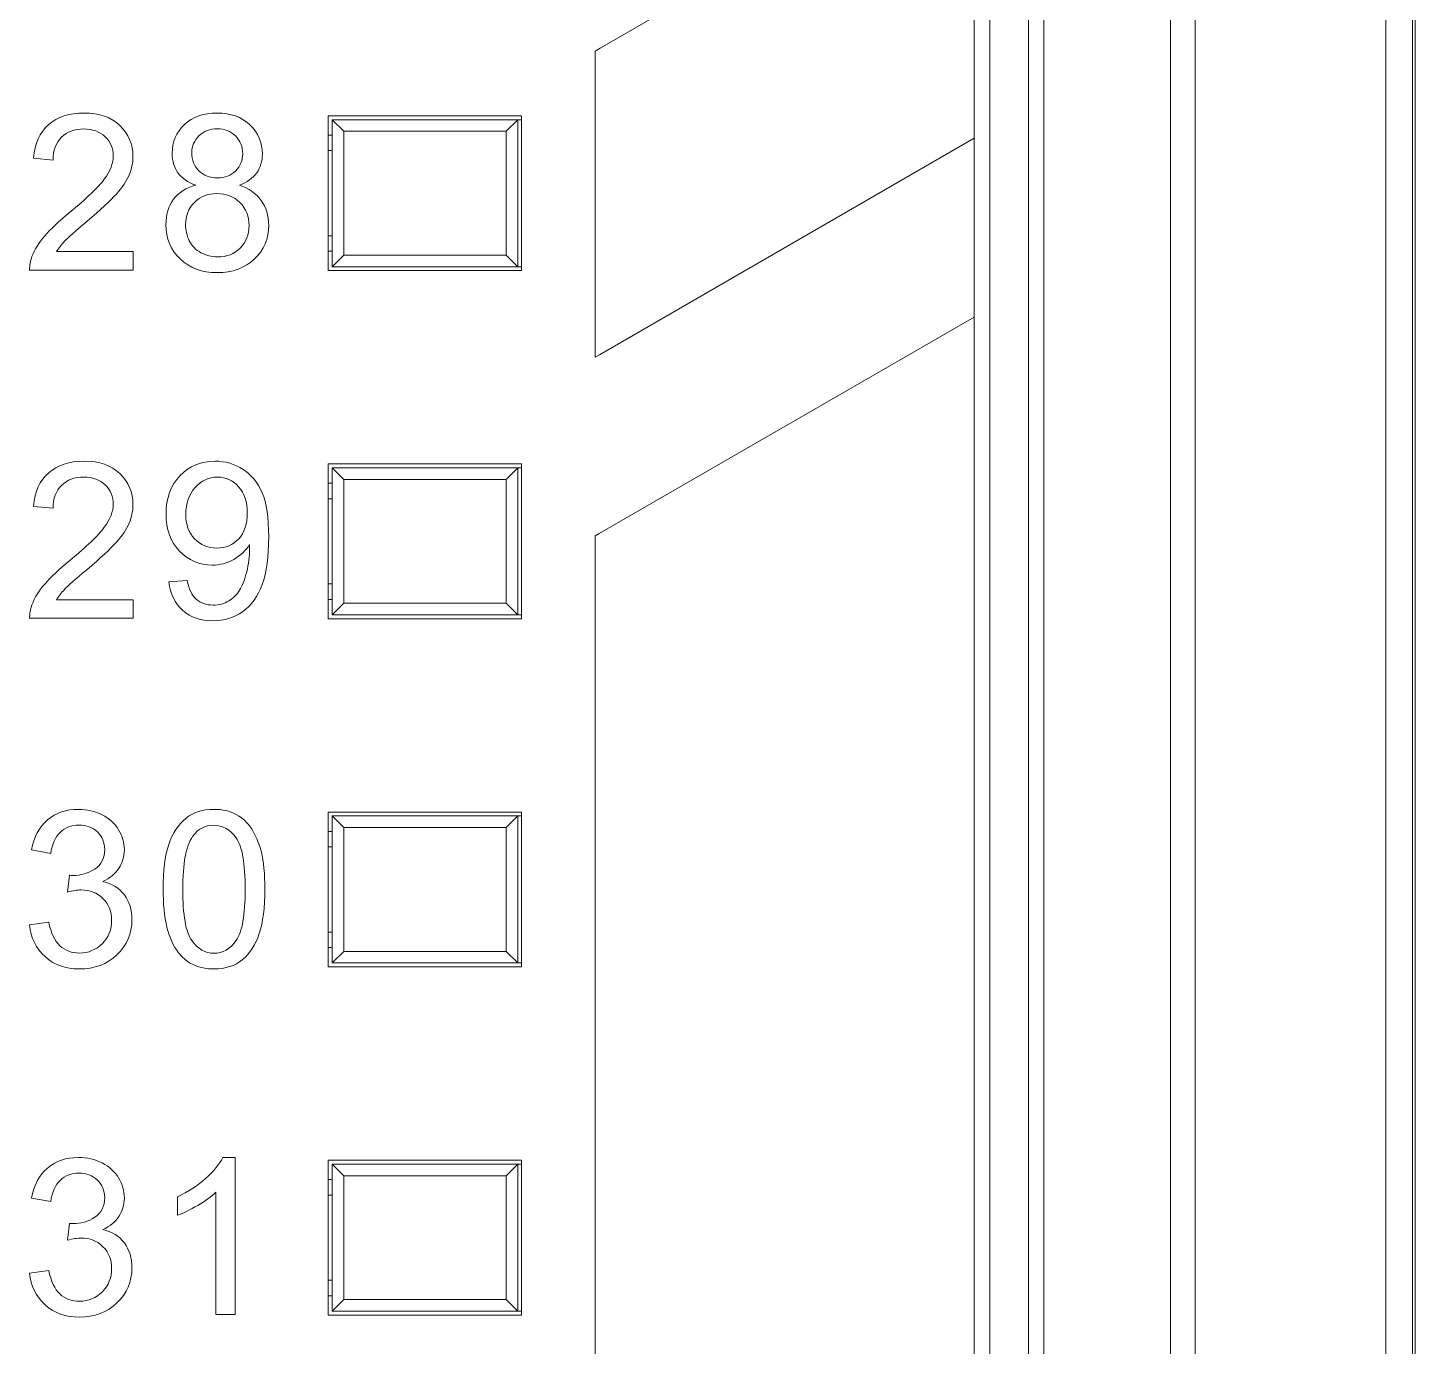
# Model space of a CAD drawing. Header units: millimetres. Extents: x 33157 to 59611, y -29750 to 1750.
# Drawn here: x 53385.3 to 53403.23, y -4002.31 to -3985.27 of the extents above; entities that cross this region are included whole.
import ezdxf

# ---------------------------------------------------------------- set-up
doc = ezdxf.new("R2010")
doc.units = ezdxf.units.MM
doc.layers.get('0').update_dxf_attribs({"lineweight": 18})

msp = doc.modelspace()

# ---------------------------------------------------------------- linework, layer by layer
at = {"lineweight": 9}
for p, q in [((53403.234, -3917.66), (53403.234, -4016.16)), ((53402.855, -3918.324), (53402.855, -4015.496)), ((53403.197, -3918.324), (53403.197, -4015.496)), ((53400.072, -3922.641), (53400.072, -4011.179)), ((53400.388, -3922.641), (53400.388, -4011.179)), ((53397.534, -3922.91), (53397.534, -4010.91)), ((53397.734, -3922.91), (53397.734, -4010.91)), ((53398.234, -3922.91), (53398.234, -4010.91)), ((53398.434, -3922.91), (53398.434, -4010.91)), ((53389.184, -3986.41), (53389.184, -3988.41)), ((53389.234, -3986.46), (53389.234, -3988.36)), ((53391.634, -3986.46), (53391.634, -3988.36)), ((53391.684, -3986.41), (53391.684, -3988.41)), ((53389.384, -3986.61), (53389.384, -3988.21)), ((53391.484, -3986.61), (53391.484, -3988.21)), ((53389.184, -3990.91), (53389.184, -3992.91)), ((53389.184, -3990.91), (53389.184, -3992.91)), ((53391.684, -3990.91), (53391.684, -3992.91)), ((53391.684, -3990.91), (53391.684, -3992.91)), ((53389.234, -3990.96), (53389.234, -3992.86)), ((53389.234, -3990.96), (53389.234, -3992.86)), ((53389.384, -3991.11), (53389.384, -3992.71)), ((53389.384, -3991.11), (53389.384, -3992.71)), ((53391.484, -3991.11), (53391.484, -3992.71)), ((53391.484, -3991.11), (53391.484, -3992.71)), ((53391.634, -3990.96), (53391.634, -3992.86)), ((53391.634, -3990.96), (53391.634, -3992.86)), ((53389.184, -3995.41), (53389.184, -3997.41)), ((53391.684, -3995.41), (53391.684, -3997.41)), ((53389.234, -3995.46), (53389.234, -3997.36)), ((53389.384, -3995.61), (53389.384, -3997.21)), ((53391.484, -3995.61), (53391.484, -3997.21)), ((53391.634, -3995.46), (53391.634, -3997.36)), ((53389.184, -3999.91), (53389.184, -4001.91)), ((53391.684, -3999.91), (53391.684, -4001.91)), ((53389.234, -3999.96), (53389.234, -4001.86)), ((53391.634, -3999.96), (53391.634, -4001.86)), ((53389.384, -4000.11), (53389.384, -4001.71)), ((53391.484, -4000.11), (53391.484, -4001.71))]:
    msp.add_line(p, q, dxfattribs=at)
for points, knots in [([(53397.535, -3982.744), (53397.535, -3982.744), (53397.535, -3986.701), (53397.535, -3986.701), (53397.535, -3986.701), (53392.691, -3989.498), (53392.691, -3989.498), (53392.691, -3989.498), (53392.634, -3989.531), (53392.634, -3989.531), (53392.634, -3989.531), (53392.634, -3985.573), (53392.634, -3985.573), (53392.634, -3985.573), (53392.7, -3985.535), (53392.7, -3985.535), (53392.7, -3985.535), (53397.535, -3982.744), (53397.535, -3982.744)], [0, 0, 0, 0, 147032.154383, 147032.154383, 147032.154383, 294064.308767, 294064.308767, 294064.308767, 441096.46315, 441096.46315, 441096.46315, 588128.617533, 588128.617533, 588128.617533, 735160.771916, 735160.771916, 735160.771916, 882192.9263, 882192.9263, 882192.9263, 882192.9263]), ([(53386.663, -3988.166), (53386.663, -3988.166), (53386.663, -3988.403), (53386.663, -3988.403), (53386.663, -3988.403), (53385.325, -3988.403), (53385.325, -3988.403), (53385.324, -3988.343), (53385.333, -3988.286), (53385.355, -3988.23), (53385.389, -3988.139), (53385.444, -3988.05), (53385.52, -3987.962), (53385.595, -3987.874), (53385.704, -3987.772), (53385.844, -3987.657), (53386.063, -3987.477), (53386.212, -3987.334), (53386.289, -3987.229), (53386.367, -3987.123), (53386.406, -3987.024), (53386.406, -3986.93), (53386.406, -3986.831), (53386.371, -3986.749), (53386.301, -3986.681), (53386.23, -3986.614), (53386.138, -3986.58), (53386.024, -3986.58), (53385.905, -3986.58), (53385.809, -3986.615), (53385.737, -3986.687), (53385.665, -3986.758), (53385.628, -3986.857), (53385.627, -3986.983), (53385.627, -3986.983), (53385.373, -3986.958), (53385.373, -3986.958), (53385.391, -3986.768), (53385.457, -3986.623), (53385.571, -3986.523), (53385.685, -3986.424), (53385.838, -3986.374), (53386.03, -3986.374), (53386.224, -3986.374), (53386.378, -3986.427), (53386.491, -3986.535), (53386.604, -3986.643), (53386.66, -3986.776), (53386.66, -3986.935), (53386.66, -3987.016), (53386.644, -3987.096), (53386.611, -3987.174), (53386.578, -3987.252), (53386.523, -3987.335), (53386.446, -3987.421), (53386.369, -3987.507), (53386.241, -3987.626), (53386.063, -3987.777), (53385.914, -3987.902), (53385.818, -3987.987), (53385.776, -3988.031), (53385.734, -3988.076), (53385.699, -3988.121), (53385.671, -3988.166), (53385.671, -3988.166), (53386.663, -3988.166), (53386.663, -3988.166)], [0, 0, 0, 0, 137505.500129, 137505.500129, 137505.500129, 275011.000257, 275011.000257, 275011.000257, 412516.500386, 412516.500386, 412516.500386, 550022.000514, 550022.000514, 550022.000514, 687527.500643, 687527.500643, 687527.500643, 825033.000771, 825033.000771, 825033.000771, 962538.5009, 962538.5009, 962538.5009, 1100044.001028, 1100044.001028, 1100044.001028, 1237549.501157, 1237549.501157, 1237549.501157, 1375055.001285, 1375055.001285, 1375055.001285, 1512560.501414, 1512560.501414, 1512560.501414, 1650066.001543, 1650066.001543, 1650066.001543, 1787571.501671, 1787571.501671, 1787571.501671, 1925077.0018, 1925077.0018, 1925077.0018, 2062582.501928, 2062582.501928, 2062582.501928, 2200088.002057, 2200088.002057, 2200088.002057, 2337593.502185, 2337593.502185, 2337593.502185, 2475099.002314, 2475099.002314, 2475099.002314, 2612604.502442, 2612604.502442, 2612604.502442, 2750110.002571, 2750110.002571, 2750110.002571, 2887615.5027, 2887615.5027, 2887615.5027, 3025121.002828, 3025121.002828, 3025121.002828, 3025121.002828]), ([(53387.471, -3987.307), (53387.368, -3987.27), (53387.292, -3987.216), (53387.242, -3987.146), (53387.193, -3987.076), (53387.168, -3986.992), (53387.168, -3986.895), (53387.168, -3986.748), (53387.22, -3986.624), (53387.326, -3986.524), (53387.431, -3986.424), (53387.572, -3986.374), (53387.747, -3986.374), (53387.923, -3986.374), (53388.065, -3986.425), (53388.172, -3986.527), (53388.28, -3986.63), (53388.333, -3986.755), (53388.333, -3986.902), (53388.333, -3986.996), (53388.309, -3987.077), (53388.26, -3987.147), (53388.211, -3987.216), (53388.137, -3987.27), (53388.036, -3987.307), (53388.16, -3987.348), (53388.254, -3987.413), (53388.318, -3987.503), (53388.383, -3987.593), (53388.415, -3987.7), (53388.415, -3987.825), (53388.415, -3987.998), (53388.354, -3988.143), (53388.232, -3988.26), (53388.11, -3988.378), (53387.949, -3988.437), (53387.75, -3988.437), (53387.551, -3988.437), (53387.391, -3988.378), (53387.269, -3988.26), (53387.147, -3988.142), (53387.086, -3987.995), (53387.086, -3987.818), (53387.086, -3987.687), (53387.119, -3987.577), (53387.186, -3987.488), (53387.253, -3987.4), (53387.348, -3987.339), (53387.471, -3987.307)], [0, 0, 0, 0, 138849.680001, 138849.680001, 138849.680001, 277699.360003, 277699.360003, 277699.360003, 416549.040004, 416549.040004, 416549.040004, 555398.720005, 555398.720005, 555398.720005, 694248.400007, 694248.400007, 694248.400007, 833098.080008, 833098.080008, 833098.080008, 971947.760009, 971947.760009, 971947.760009, 1110797.440011, 1110797.440011, 1110797.440011, 1249647.120012, 1249647.120012, 1249647.120012, 1388496.800013, 1388496.800013, 1388496.800013, 1527346.480015, 1527346.480015, 1527346.480015, 1666196.160016, 1666196.160016, 1666196.160016, 1805045.840017, 1805045.840017, 1805045.840017, 1943895.520019, 1943895.520019, 1943895.520019, 2082745.20002, 2082745.20002, 2082745.20002, 2221594.880022, 2221594.880022, 2221594.880022, 2221594.880022]), ([(53387.422, -3986.886), (53387.422, -3986.982), (53387.452, -3987.06), (53387.513, -3987.121), (53387.574, -3987.181), (53387.654, -3987.212), (53387.753, -3987.212), (53387.85, -3987.212), (53387.928, -3987.182), (53387.988, -3987.122), (53388.049, -3987.061), (53388.079, -3986.988), (53388.079, -3986.9), (53388.079, -3986.809), (53388.048, -3986.732), (53387.986, -3986.67), (53387.923, -3986.608), (53387.845, -3986.577), (53387.75, -3986.577), (53387.655, -3986.577), (53387.576, -3986.607), (53387.514, -3986.668), (53387.453, -3986.729), (53387.422, -3986.801), (53387.422, -3986.886)], [0, 0, 0, 0, 143755.30571, 143755.30571, 143755.30571, 287510.611419, 287510.611419, 287510.611419, 431265.917129, 431265.917129, 431265.917129, 575021.222838, 575021.222838, 575021.222838, 718776.528548, 718776.528548, 718776.528548, 862531.834257, 862531.834257, 862531.834257, 1006287.139967, 1006287.139967, 1006287.139967, 1150042.445676, 1150042.445676, 1150042.445676, 1150042.445676]), ([(53387.34, -3987.82), (53387.34, -3987.891), (53387.356, -3987.959), (53387.389, -3988.026), (53387.422, -3988.091), (53387.472, -3988.143), (53387.539, -3988.179), (53387.605, -3988.215), (53387.677, -3988.234), (53387.752, -3988.234), (53387.872, -3988.234), (53387.97, -3988.195), (53388.046, -3988.119), (53388.123, -3988.043), (53388.161, -3987.946), (53388.161, -3987.829), (53388.161, -3987.709), (53388.122, -3987.61), (53388.043, -3987.532), (53387.964, -3987.454), (53387.864, -3987.415), (53387.744, -3987.415), (53387.627, -3987.415), (53387.53, -3987.454), (53387.454, -3987.531), (53387.378, -3987.608), (53387.34, -3987.704), (53387.34, -3987.82)], [0, 0, 0, 0, 142439.947817, 142439.947817, 142439.947817, 284879.895634, 284879.895634, 284879.895634, 427319.843451, 427319.843451, 427319.843451, 569759.791268, 569759.791268, 569759.791268, 712199.739085, 712199.739085, 712199.739085, 854639.686902, 854639.686902, 854639.686902, 997079.634719, 997079.634719, 997079.634719, 1139519.582536, 1139519.582536, 1139519.582536, 1281959.530353, 1281959.530353, 1281959.530353, 1281959.530353]), ([(53397.535, -3989.011), (53397.535, -3989.011), (53397.535, -4010.91), (53397.535, -4010.91), (53397.535, -4011.075), (53397.4, -4011.21), (53397.234, -4011.21), (53397.234, -4011.21), (53392.644, -4011.21), (53392.644, -4011.21), (53392.644, -4011.21), (53392.634, -4011.21), (53392.634, -4011.21), (53392.634, -4011.21), (53392.634, -3991.84), (53392.634, -3991.84), (53392.634, -3991.84), (53392.686, -3991.81), (53392.686, -3991.81), (53392.686, -3991.81), (53397.535, -3989.011), (53397.535, -3989.011)], [0, 0, 0, 0, 144874.482306, 144874.482306, 144874.482306, 289748.964611, 289748.964611, 289748.964611, 434623.446917, 434623.446917, 434623.446917, 579497.929222, 579497.929222, 579497.929222, 724372.411528, 724372.411528, 724372.411528, 869246.893833, 869246.893833, 869246.893833, 1014121.376139, 1014121.376139, 1014121.376139, 1014121.376139]), ([(53386.663, -3992.666), (53386.663, -3992.666), (53386.663, -3992.903), (53386.663, -3992.903), (53386.663, -3992.903), (53385.325, -3992.903), (53385.325, -3992.903), (53385.324, -3992.843), (53385.333, -3992.786), (53385.355, -3992.73), (53385.389, -3992.639), (53385.444, -3992.55), (53385.52, -3992.462), (53385.595, -3992.374), (53385.704, -3992.272), (53385.844, -3992.157), (53386.063, -3991.977), (53386.212, -3991.834), (53386.289, -3991.729), (53386.367, -3991.623), (53386.406, -3991.524), (53386.406, -3991.43), (53386.406, -3991.331), (53386.371, -3991.249), (53386.301, -3991.181), (53386.23, -3991.114), (53386.138, -3991.08), (53386.024, -3991.08), (53385.905, -3991.08), (53385.809, -3991.115), (53385.737, -3991.187), (53385.665, -3991.258), (53385.628, -3991.357), (53385.627, -3991.483), (53385.627, -3991.483), (53385.373, -3991.458), (53385.373, -3991.458), (53385.391, -3991.268), (53385.457, -3991.123), (53385.571, -3991.023), (53385.685, -3990.924), (53385.838, -3990.874), (53386.03, -3990.874), (53386.224, -3990.874), (53386.378, -3990.927), (53386.491, -3991.035), (53386.604, -3991.143), (53386.66, -3991.276), (53386.66, -3991.435), (53386.66, -3991.516), (53386.644, -3991.596), (53386.611, -3991.674), (53386.578, -3991.752), (53386.523, -3991.835), (53386.446, -3991.921), (53386.369, -3992.007), (53386.241, -3992.126), (53386.063, -3992.277), (53385.914, -3992.402), (53385.818, -3992.487), (53385.776, -3992.531), (53385.734, -3992.576), (53385.699, -3992.621), (53385.671, -3992.666), (53385.671, -3992.666), (53386.663, -3992.666), (53386.663, -3992.666)], [0, 0, 0, 0, 137511.635242, 137511.635242, 137511.635242, 275023.270484, 275023.270484, 275023.270484, 412534.905725, 412534.905725, 412534.905725, 550046.540967, 550046.540967, 550046.540967, 687558.176209, 687558.176209, 687558.176209, 825069.811451, 825069.811451, 825069.811451, 962581.446692, 962581.446692, 962581.446692, 1100093.081934, 1100093.081934, 1100093.081934, 1237604.717176, 1237604.717176, 1237604.717176, 1375116.352418, 1375116.352418, 1375116.352418, 1512627.987659, 1512627.987659, 1512627.987659, 1650139.622901, 1650139.622901, 1650139.622901, 1787651.258143, 1787651.258143, 1787651.258143, 1925162.893385, 1925162.893385, 1925162.893385, 2062674.528627, 2062674.528627, 2062674.528627, 2200186.163868, 2200186.163868, 2200186.163868, 2337697.79911, 2337697.79911, 2337697.79911, 2475209.434352, 2475209.434352, 2475209.434352, 2612721.069594, 2612721.069594, 2612721.069594, 2750232.704835, 2750232.704835, 2750232.704835, 2887744.340077, 2887744.340077, 2887744.340077, 3025255.975319, 3025255.975319, 3025255.975319, 3025255.975319]), ([(53387.125, -3992.434), (53387.125, -3992.434), (53387.362, -3992.415), (53387.362, -3992.415), (53387.383, -3992.527), (53387.421, -3992.607), (53387.478, -3992.658), (53387.535, -3992.708), (53387.608, -3992.734), (53387.697, -3992.734), (53387.773, -3992.734), (53387.84, -3992.716), (53387.898, -3992.681), (53387.956, -3992.646), (53388.003, -3992.599), (53388.039, -3992.541), (53388.075, -3992.482), (53388.106, -3992.403), (53388.131, -3992.304), (53388.156, -3992.205), (53388.168, -3992.104), (53388.168, -3992.001), (53388.168, -3991.99), (53388.168, -3991.973), (53388.167, -3991.951), (53388.117, -3992.03), (53388.05, -3992.094), (53387.964, -3992.143), (53387.878, -3992.193), (53387.785, -3992.217), (53387.685, -3992.217), (53387.518, -3992.217), (53387.377, -3992.156), (53387.262, -3992.035), (53387.146, -3991.914), (53387.089, -3991.754), (53387.089, -3991.556), (53387.089, -3991.351), (53387.149, -3991.186), (53387.27, -3991.061), (53387.39, -3990.936), (53387.541, -3990.874), (53387.723, -3990.874), (53387.854, -3990.874), (53387.974, -3990.909), (53388.083, -3990.98), (53388.192, -3991.051), (53388.274, -3991.151), (53388.33, -3991.282), (53388.387, -3991.413), (53388.415, -3991.603), (53388.415, -3991.851), (53388.415, -3992.109), (53388.387, -3992.314), (53388.331, -3992.467), (53388.275, -3992.621), (53388.192, -3992.737), (53388.081, -3992.817), (53387.971, -3992.897), (53387.841, -3992.937), (53387.693, -3992.937), (53387.534, -3992.937), (53387.406, -3992.893), (53387.305, -3992.805), (53387.206, -3992.717), (53387.145, -3992.593), (53387.125, -3992.434)], [0, 0, 0, 0, 137518.122009, 137518.122009, 137518.122009, 275036.244018, 275036.244018, 275036.244018, 412554.366028, 412554.366028, 412554.366028, 550072.488037, 550072.488037, 550072.488037, 687590.610046, 687590.610046, 687590.610046, 825108.732055, 825108.732055, 825108.732055, 962626.854065, 962626.854065, 962626.854065, 1100144.976074, 1100144.976074, 1100144.976074, 1237663.098083, 1237663.098083, 1237663.098083, 1375181.220092, 1375181.220092, 1375181.220092, 1512699.342102, 1512699.342102, 1512699.342102, 1650217.464111, 1650217.464111, 1650217.464111, 1787735.58612, 1787735.58612, 1787735.58612, 1925253.708129, 1925253.708129, 1925253.708129, 2062771.830139, 2062771.830139, 2062771.830139, 2200289.952148, 2200289.952148, 2200289.952148, 2337808.074157, 2337808.074157, 2337808.074157, 2475326.196166, 2475326.196166, 2475326.196166, 2612844.318175, 2612844.318175, 2612844.318175, 2750362.440185, 2750362.440185, 2750362.440185, 2887880.562194, 2887880.562194, 2887880.562194, 3025398.684203, 3025398.684203, 3025398.684203, 3025398.684203]), ([(53388.138, -3991.543), (53388.138, -3991.401), (53388.101, -3991.288), (53388.026, -3991.205), (53387.951, -3991.122), (53387.86, -3991.08), (53387.752, -3991.08), (53387.641, -3991.08), (53387.545, -3991.124), (53387.464, -3991.214), (53387.383, -3991.304), (53387.343, -3991.421), (53387.343, -3991.564), (53387.343, -3991.692), (53387.381, -3991.797), (53387.458, -3991.877), (53387.535, -3991.957), (53387.631, -3991.997), (53387.745, -3991.997), (53387.86, -3991.997), (53387.954, -3991.957), (53388.028, -3991.877), (53388.102, -3991.797), (53388.138, -3991.685), (53388.138, -3991.543)], [0, 0, 0, 0, 143761.059728, 143761.059728, 143761.059728, 287522.119456, 287522.119456, 287522.119456, 431283.179183, 431283.179183, 431283.179183, 575044.238911, 575044.238911, 575044.238911, 718805.298639, 718805.298639, 718805.298639, 862566.358367, 862566.358367, 862566.358367, 1006327.418095, 1006327.418095, 1006327.418095, 1150088.477822, 1150088.477822, 1150088.477822, 1150088.477822]), ([(53385.324, -3996.867), (53385.324, -3996.867), (53385.572, -3996.833), (53385.572, -3996.833), (53385.601, -3996.974), (53385.649, -3997.075), (53385.717, -3997.138), (53385.785, -3997.2), (53385.869, -3997.231), (53385.968, -3997.231), (53386.086, -3997.231), (53386.185, -3997.19), (53386.265, -3997.109), (53386.345, -3997.028), (53386.385, -3996.928), (53386.385, -3996.809), (53386.385, -3996.695), (53386.348, -3996.601), (53386.273, -3996.527), (53386.199, -3996.453), (53386.104, -3996.416), (53385.989, -3996.416), (53385.942, -3996.416), (53385.883, -3996.425), (53385.813, -3996.443), (53385.813, -3996.443), (53385.841, -3996.226), (53385.841, -3996.226), (53385.858, -3996.228), (53385.871, -3996.229), (53385.881, -3996.229), (53385.987, -3996.229), (53386.082, -3996.201), (53386.168, -3996.146), (53386.252, -3996.091), (53386.295, -3996.006), (53386.295, -3995.892), (53386.295, -3995.801), (53386.263, -3995.726), (53386.202, -3995.666), (53386.14, -3995.607), (53386.061, -3995.577), (53385.963, -3995.577), (53385.866, -3995.577), (53385.786, -3995.607), (53385.722, -3995.669), (53385.657, -3995.73), (53385.616, -3995.821), (53385.597, -3995.944), (53385.597, -3995.944), (53385.349, -3995.899), (53385.349, -3995.899), (53385.38, -3995.732), (53385.448, -3995.603), (53385.556, -3995.511), (53385.663, -3995.419), (53385.797, -3995.374), (53385.957, -3995.374), (53386.067, -3995.374), (53386.169, -3995.397), (53386.262, -3995.445), (53386.355, -3995.492), (53386.426, -3995.556), (53386.475, -3995.638), (53386.524, -3995.719), (53386.549, -3995.806), (53386.549, -3995.898), (53386.549, -3995.985), (53386.525, -3996.064), (53386.478, -3996.135), (53386.431, -3996.207), (53386.362, -3996.264), (53386.27, -3996.306), (53386.39, -3996.333), (53386.482, -3996.391), (53386.549, -3996.478), (53386.614, -3996.564), (53386.647, -3996.673), (53386.647, -3996.804), (53386.647, -3996.98), (53386.583, -3997.13), (53386.454, -3997.253), (53386.326, -3997.376), (53386.163, -3997.437), (53385.966, -3997.437), (53385.789, -3997.437), (53385.642, -3997.384), (53385.525, -3997.278), (53385.407, -3997.172), (53385.34, -3997.035), (53385.324, -3996.867)], [0, 0, 0, 0, 136567.201742, 136567.201742, 136567.201742, 273134.403485, 273134.403485, 273134.403485, 409701.605227, 409701.605227, 409701.605227, 546268.80697, 546268.80697, 546268.80697, 682836.008712, 682836.008712, 682836.008712, 819403.210455, 819403.210455, 819403.210455, 955970.412197, 955970.412197, 955970.412197, 1092537.61394, 1092537.61394, 1092537.61394, 1229104.815682, 1229104.815682, 1229104.815682, 1365672.017425, 1365672.017425, 1365672.017425, 1502239.219167, 1502239.219167, 1502239.219167, 1638806.42091, 1638806.42091, 1638806.42091, 1775373.622652, 1775373.622652, 1775373.622652, 1911940.824394, 1911940.824394, 1911940.824394, 2048508.026137, 2048508.026137, 2048508.026137, 2185075.227879, 2185075.227879, 2185075.227879, 2321642.429622, 2321642.429622, 2321642.429622, 2458209.631364, 2458209.631364, 2458209.631364, 2594776.833107, 2594776.833107, 2594776.833107, 2731344.034849, 2731344.034849, 2731344.034849, 2867911.236592, 2867911.236592, 2867911.236592, 3004478.438334, 3004478.438334, 3004478.438334, 3141045.640077, 3141045.640077, 3141045.640077, 3277612.841819, 3277612.841819, 3277612.841819, 3414180.043561, 3414180.043561, 3414180.043561, 3550747.245304, 3550747.245304, 3550747.245304, 3687314.447046, 3687314.447046, 3687314.447046, 3823881.648789, 3823881.648789, 3823881.648789, 3960448.850531, 3960448.850531, 3960448.850531, 4097016.052274, 4097016.052274, 4097016.052274, 4097016.052274]), ([(53387.05, -3996.406), (53387.05, -3996.167), (53387.075, -3995.974), (53387.123, -3995.829), (53387.173, -3995.682), (53387.246, -3995.57), (53387.343, -3995.491), (53387.439, -3995.413), (53387.561, -3995.374), (53387.708, -3995.374), (53387.816, -3995.374), (53387.911, -3995.395), (53387.993, -3995.439), (53388.075, -3995.483), (53388.143, -3995.546), (53388.195, -3995.628), (53388.248, -3995.71), (53388.289, -3995.81), (53388.32, -3995.928), (53388.35, -3996.046), (53388.365, -3996.206), (53388.365, -3996.406), (53388.365, -3996.643), (53388.341, -3996.835), (53388.292, -3996.98), (53388.244, -3997.127), (53388.171, -3997.239), (53388.074, -3997.318), (53387.978, -3997.397), (53387.855, -3997.437), (53387.708, -3997.437), (53387.513, -3997.437), (53387.361, -3997.368), (53387.25, -3997.229), (53387.116, -3997.059), (53387.05, -3996.785), (53387.05, -3996.406)], [0, 0, 0, 0, 140497.104089, 140497.104089, 140497.104089, 280994.208178, 280994.208178, 280994.208178, 421491.312267, 421491.312267, 421491.312267, 561988.416355, 561988.416355, 561988.416355, 702485.520444, 702485.520444, 702485.520444, 842982.624533, 842982.624533, 842982.624533, 983479.728622, 983479.728622, 983479.728622, 1123976.832711, 1123976.832711, 1123976.832711, 1264473.9368, 1264473.9368, 1264473.9368, 1404971.040888, 1404971.040888, 1404971.040888, 1545468.144977, 1545468.144977, 1545468.144977, 1685965.249066, 1685965.249066, 1685965.249066, 1685965.249066]), ([(53387.304, -3996.407), (53387.304, -3996.739), (53387.343, -3996.96), (53387.42, -3997.069), (53387.498, -3997.179), (53387.594, -3997.234), (53387.708, -3997.234), (53387.821, -3997.234), (53387.917, -3997.178), (53387.995, -3997.069), (53388.073, -3996.959), (53388.111, -3996.738), (53388.111, -3996.407), (53388.111, -3996.074), (53388.073, -3995.853), (53387.995, -3995.744), (53387.918, -3995.634), (53387.821, -3995.58), (53387.705, -3995.58), (53387.591, -3995.58), (53387.5, -3995.628), (53387.432, -3995.725), (53387.346, -3995.847), (53387.304, -3996.075), (53387.304, -3996.407)], [0, 0, 0, 0, 143767.906944, 143767.906944, 143767.906944, 287535.813888, 287535.813888, 287535.813888, 431303.720831, 431303.720831, 431303.720831, 575071.627775, 575071.627775, 575071.627775, 718839.534719, 718839.534719, 718839.534719, 862607.441663, 862607.441663, 862607.441663, 1006375.348606, 1006375.348606, 1006375.348606, 1150143.25555, 1150143.25555, 1150143.25555, 1150143.25555]), ([(53385.324, -4001.367), (53385.324, -4001.367), (53385.572, -4001.333), (53385.572, -4001.333), (53385.601, -4001.474), (53385.649, -4001.575), (53385.717, -4001.638), (53385.785, -4001.7), (53385.869, -4001.731), (53385.968, -4001.731), (53386.086, -4001.731), (53386.185, -4001.69), (53386.265, -4001.609), (53386.345, -4001.528), (53386.385, -4001.428), (53386.385, -4001.309), (53386.385, -4001.195), (53386.348, -4001.101), (53386.273, -4001.027), (53386.199, -4000.953), (53386.104, -4000.916), (53385.989, -4000.916), (53385.942, -4000.916), (53385.883, -4000.925), (53385.813, -4000.943), (53385.813, -4000.943), (53385.841, -4000.726), (53385.841, -4000.726), (53385.858, -4000.728), (53385.871, -4000.729), (53385.881, -4000.729), (53385.987, -4000.729), (53386.082, -4000.701), (53386.168, -4000.646), (53386.252, -4000.591), (53386.295, -4000.506), (53386.295, -4000.392), (53386.295, -4000.301), (53386.263, -4000.226), (53386.202, -4000.166), (53386.14, -4000.107), (53386.061, -4000.077), (53385.963, -4000.077), (53385.866, -4000.077), (53385.786, -4000.107), (53385.722, -4000.169), (53385.657, -4000.23), (53385.616, -4000.321), (53385.597, -4000.444), (53385.597, -4000.444), (53385.349, -4000.399), (53385.349, -4000.399), (53385.38, -4000.232), (53385.448, -4000.103), (53385.556, -4000.011), (53385.663, -3999.919), (53385.797, -3999.874), (53385.957, -3999.874), (53386.067, -3999.874), (53386.169, -3999.897), (53386.262, -3999.945), (53386.355, -3999.992), (53386.426, -4000.056), (53386.475, -4000.138), (53386.524, -4000.219), (53386.549, -4000.306), (53386.549, -4000.398), (53386.549, -4000.485), (53386.525, -4000.564), (53386.478, -4000.635), (53386.431, -4000.707), (53386.362, -4000.764), (53386.27, -4000.806), (53386.39, -4000.833), (53386.482, -4000.891), (53386.549, -4000.978), (53386.614, -4001.064), (53386.647, -4001.173), (53386.647, -4001.304), (53386.647, -4001.48), (53386.583, -4001.63), (53386.454, -4001.753), (53386.326, -4001.876), (53386.163, -4001.937), (53385.966, -4001.937), (53385.789, -4001.937), (53385.642, -4001.884), (53385.525, -4001.778), (53385.407, -4001.672), (53385.34, -4001.535), (53385.324, -4001.367)], [0, 0, 0, 0, 136573.295359, 136573.295359, 136573.295359, 273146.590717, 273146.590717, 273146.590717, 409719.886076, 409719.886076, 409719.886076, 546293.181435, 546293.181435, 546293.181435, 682866.476793, 682866.476793, 682866.476793, 819439.772152, 819439.772152, 819439.772152, 956013.067511, 956013.067511, 956013.067511, 1092586.36287, 1092586.36287, 1092586.36287, 1229159.658228, 1229159.658228, 1229159.658228, 1365732.953587, 1365732.953587, 1365732.953587, 1502306.248946, 1502306.248946, 1502306.248946, 1638879.544304, 1638879.544304, 1638879.544304, 1775452.839663, 1775452.839663, 1775452.839663, 1912026.135022, 1912026.135022, 1912026.135022, 2048599.43038, 2048599.43038, 2048599.43038, 2185172.725739, 2185172.725739, 2185172.725739, 2321746.021098, 2321746.021098, 2321746.021098, 2458319.316456, 2458319.316456, 2458319.316456, 2594892.611815, 2594892.611815, 2594892.611815, 2731465.907174, 2731465.907174, 2731465.907174, 2868039.202533, 2868039.202533, 2868039.202533, 3004612.497891, 3004612.497891, 3004612.497891, 3141185.79325, 3141185.79325, 3141185.79325, 3277759.088609, 3277759.088609, 3277759.088609, 3414332.383967, 3414332.383967, 3414332.383967, 3550905.679326, 3550905.679326, 3550905.679326, 3687478.974685, 3687478.974685, 3687478.974685, 3824052.270043, 3824052.270043, 3824052.270043, 3960625.565402, 3960625.565402, 3960625.565402, 4097198.860761, 4097198.860761, 4097198.860761, 4097198.860761]), ([(53387.981, -4001.903), (53387.981, -4001.903), (53387.733, -4001.903), (53387.733, -4001.903), (53387.733, -4001.903), (53387.733, -4000.321), (53387.733, -4000.321), (53387.673, -4000.379), (53387.595, -4000.436), (53387.498, -4000.493), (53387.401, -4000.55), (53387.313, -4000.592), (53387.236, -4000.621), (53387.236, -4000.621), (53387.236, -4000.381), (53387.236, -4000.381), (53387.375, -4000.316), (53387.496, -4000.237), (53387.6, -4000.144), (53387.704, -4000.051), (53387.778, -3999.961), (53387.821, -3999.874), (53387.821, -3999.874), (53387.981, -3999.874), (53387.981, -3999.874), (53387.981, -3999.874), (53387.981, -4001.903), (53387.981, -4001.903)], [0, 0, 0, 0, 142455.289059, 142455.289059, 142455.289059, 284910.578117, 284910.578117, 284910.578117, 427365.867176, 427365.867176, 427365.867176, 569821.156235, 569821.156235, 569821.156235, 712276.445294, 712276.445294, 712276.445294, 854731.734352, 854731.734352, 854731.734352, 997187.023411, 997187.023411, 997187.023411, 1139642.31247, 1139642.31247, 1139642.31247, 1282097.601529, 1282097.601529, 1282097.601529, 1282097.601529])]:
    msp.add_open_spline(points, degree=3, knots=knots)
for points in [[(53391.684, -3986.41), (53391.684, -3986.41), (53389.184, -3986.41), (53389.184, -3986.41)], [(53389.234, -3986.46), (53389.234, -3986.46), (53391.684, -3986.46), (53391.684, -3986.46)], [(53389.234, -3986.46), (53389.234, -3986.46), (53389.384, -3986.61), (53389.384, -3986.61)], [(53391.634, -3986.46), (53391.634, -3986.46), (53391.484, -3986.61), (53391.484, -3986.61)], [(53391.484, -3986.61), (53391.484, -3986.61), (53389.384, -3986.61), (53389.384, -3986.61)], [(53389.234, -3986.66), (53389.234, -3986.66), (53389.184, -3986.66), (53389.184, -3986.66)], [(53389.234, -3986.86), (53389.234, -3986.86), (53389.184, -3986.86), (53389.184, -3986.86)], [(53389.184, -3987.96), (53389.184, -3987.96), (53389.234, -3987.96), (53389.234, -3987.96)], [(53389.184, -3988.16), (53389.184, -3988.16), (53389.234, -3988.16), (53389.234, -3988.16)], [(53389.234, -3988.36), (53389.234, -3988.36), (53389.384, -3988.21), (53389.384, -3988.21)], [(53389.384, -3988.21), (53389.384, -3988.21), (53391.484, -3988.21), (53391.484, -3988.21)], [(53391.634, -3988.36), (53391.634, -3988.36), (53391.484, -3988.21), (53391.484, -3988.21)], [(53389.184, -3988.41), (53389.184, -3988.41), (53391.684, -3988.41), (53391.684, -3988.41)], [(53389.234, -3988.36), (53389.234, -3988.36), (53391.684, -3988.36), (53391.684, -3988.36)], [(53391.684, -3990.91), (53391.684, -3990.91), (53389.184, -3990.91), (53389.184, -3990.91)], [(53391.684, -3990.91), (53391.684, -3990.91), (53389.184, -3990.91), (53389.184, -3990.91)], [(53389.234, -3990.96), (53389.234, -3990.96), (53391.684, -3990.96), (53391.684, -3990.96)], [(53389.234, -3990.96), (53389.234, -3990.96), (53391.684, -3990.96), (53391.684, -3990.96)], [(53389.234, -3990.96), (53389.234, -3990.96), (53389.384, -3991.11), (53389.384, -3991.11)], [(53389.234, -3990.96), (53389.234, -3990.96), (53389.384, -3991.11), (53389.384, -3991.11)], [(53391.484, -3991.11), (53391.484, -3991.11), (53389.384, -3991.11), (53389.384, -3991.11)], [(53391.484, -3991.11), (53391.484, -3991.11), (53389.384, -3991.11), (53389.384, -3991.11)], [(53391.634, -3990.96), (53391.634, -3990.96), (53391.484, -3991.11), (53391.484, -3991.11)], [(53391.634, -3990.96), (53391.634, -3990.96), (53391.484, -3991.11), (53391.484, -3991.11)], [(53389.234, -3991.16), (53389.234, -3991.16), (53389.184, -3991.16), (53389.184, -3991.16)], [(53389.234, -3991.16), (53389.234, -3991.16), (53389.184, -3991.16), (53389.184, -3991.16)], [(53389.234, -3991.36), (53389.234, -3991.36), (53389.184, -3991.36), (53389.184, -3991.36)], [(53389.234, -3991.36), (53389.234, -3991.36), (53389.184, -3991.36), (53389.184, -3991.36)], [(53389.184, -3992.46), (53389.184, -3992.46), (53389.234, -3992.46), (53389.234, -3992.46)], [(53389.184, -3992.46), (53389.184, -3992.46), (53389.234, -3992.46), (53389.234, -3992.46)], [(53389.184, -3992.66), (53389.184, -3992.66), (53389.234, -3992.66), (53389.234, -3992.66)], [(53389.184, -3992.66), (53389.184, -3992.66), (53389.234, -3992.66), (53389.234, -3992.66)], [(53389.234, -3992.86), (53389.234, -3992.86), (53389.384, -3992.71), (53389.384, -3992.71)], [(53389.234, -3992.86), (53389.234, -3992.86), (53389.384, -3992.71), (53389.384, -3992.71)], [(53389.384, -3992.71), (53389.384, -3992.71), (53391.484, -3992.71), (53391.484, -3992.71)], [(53389.384, -3992.71), (53389.384, -3992.71), (53391.484, -3992.71), (53391.484, -3992.71)], [(53391.634, -3992.86), (53391.634, -3992.86), (53391.484, -3992.71), (53391.484, -3992.71)], [(53391.634, -3992.86), (53391.634, -3992.86), (53391.484, -3992.71), (53391.484, -3992.71)], [(53389.184, -3992.91), (53389.184, -3992.91), (53391.684, -3992.91), (53391.684, -3992.91)], [(53389.184, -3992.91), (53389.184, -3992.91), (53391.684, -3992.91), (53391.684, -3992.91)], [(53389.234, -3992.86), (53389.234, -3992.86), (53391.684, -3992.86), (53391.684, -3992.86)], [(53389.234, -3992.86), (53389.234, -3992.86), (53391.684, -3992.86), (53391.684, -3992.86)], [(53391.684, -3995.41), (53391.684, -3995.41), (53389.184, -3995.41), (53389.184, -3995.41)], [(53389.234, -3995.46), (53389.234, -3995.46), (53391.684, -3995.46), (53391.684, -3995.46)], [(53389.234, -3995.46), (53389.234, -3995.46), (53389.384, -3995.61), (53389.384, -3995.61)], [(53391.484, -3995.61), (53391.484, -3995.61), (53389.384, -3995.61), (53389.384, -3995.61)], [(53391.634, -3995.46), (53391.634, -3995.46), (53391.484, -3995.61), (53391.484, -3995.61)], [(53389.234, -3995.66), (53389.234, -3995.66), (53389.184, -3995.66), (53389.184, -3995.66)], [(53389.234, -3995.86), (53389.234, -3995.86), (53389.184, -3995.86), (53389.184, -3995.86)], [(53389.184, -3996.96), (53389.184, -3996.96), (53389.234, -3996.96), (53389.234, -3996.96)], [(53389.184, -3997.16), (53389.184, -3997.16), (53389.234, -3997.16), (53389.234, -3997.16)], [(53389.234, -3997.36), (53389.234, -3997.36), (53389.384, -3997.21), (53389.384, -3997.21)], [(53389.384, -3997.21), (53389.384, -3997.21), (53391.484, -3997.21), (53391.484, -3997.21)], [(53391.634, -3997.36), (53391.634, -3997.36), (53391.484, -3997.21), (53391.484, -3997.21)], [(53389.184, -3997.41), (53389.184, -3997.41), (53391.684, -3997.41), (53391.684, -3997.41)], [(53389.234, -3997.36), (53389.234, -3997.36), (53391.684, -3997.36), (53391.684, -3997.36)], [(53391.684, -3999.91), (53391.684, -3999.91), (53389.184, -3999.91), (53389.184, -3999.91)], [(53389.234, -3999.96), (53389.234, -3999.96), (53391.684, -3999.96), (53391.684, -3999.96)], [(53389.234, -3999.96), (53389.234, -3999.96), (53389.384, -4000.11), (53389.384, -4000.11)], [(53391.634, -3999.96), (53391.634, -3999.96), (53391.484, -4000.11), (53391.484, -4000.11)], [(53389.234, -4000.16), (53389.234, -4000.16), (53389.184, -4000.16), (53389.184, -4000.16)], [(53391.484, -4000.11), (53391.484, -4000.11), (53389.384, -4000.11), (53389.384, -4000.11)], [(53389.234, -4000.36), (53389.234, -4000.36), (53389.184, -4000.36), (53389.184, -4000.36)], [(53389.184, -4001.46), (53389.184, -4001.46), (53389.234, -4001.46), (53389.234, -4001.46)], [(53389.184, -4001.66), (53389.184, -4001.66), (53389.234, -4001.66), (53389.234, -4001.66)], [(53389.234, -4001.86), (53389.234, -4001.86), (53389.384, -4001.71), (53389.384, -4001.71)], [(53389.384, -4001.71), (53389.384, -4001.71), (53391.484, -4001.71), (53391.484, -4001.71)], [(53391.634, -4001.86), (53391.634, -4001.86), (53391.484, -4001.71), (53391.484, -4001.71)], [(53389.234, -4001.86), (53389.234, -4001.86), (53391.684, -4001.86), (53391.684, -4001.86)], [(53389.184, -4001.91), (53389.184, -4001.91), (53391.684, -4001.91), (53391.684, -4001.91)]]:
    msp.add_open_spline(points, degree=3, dxfattribs=at)

doc.saveas('drawing.dxf')
